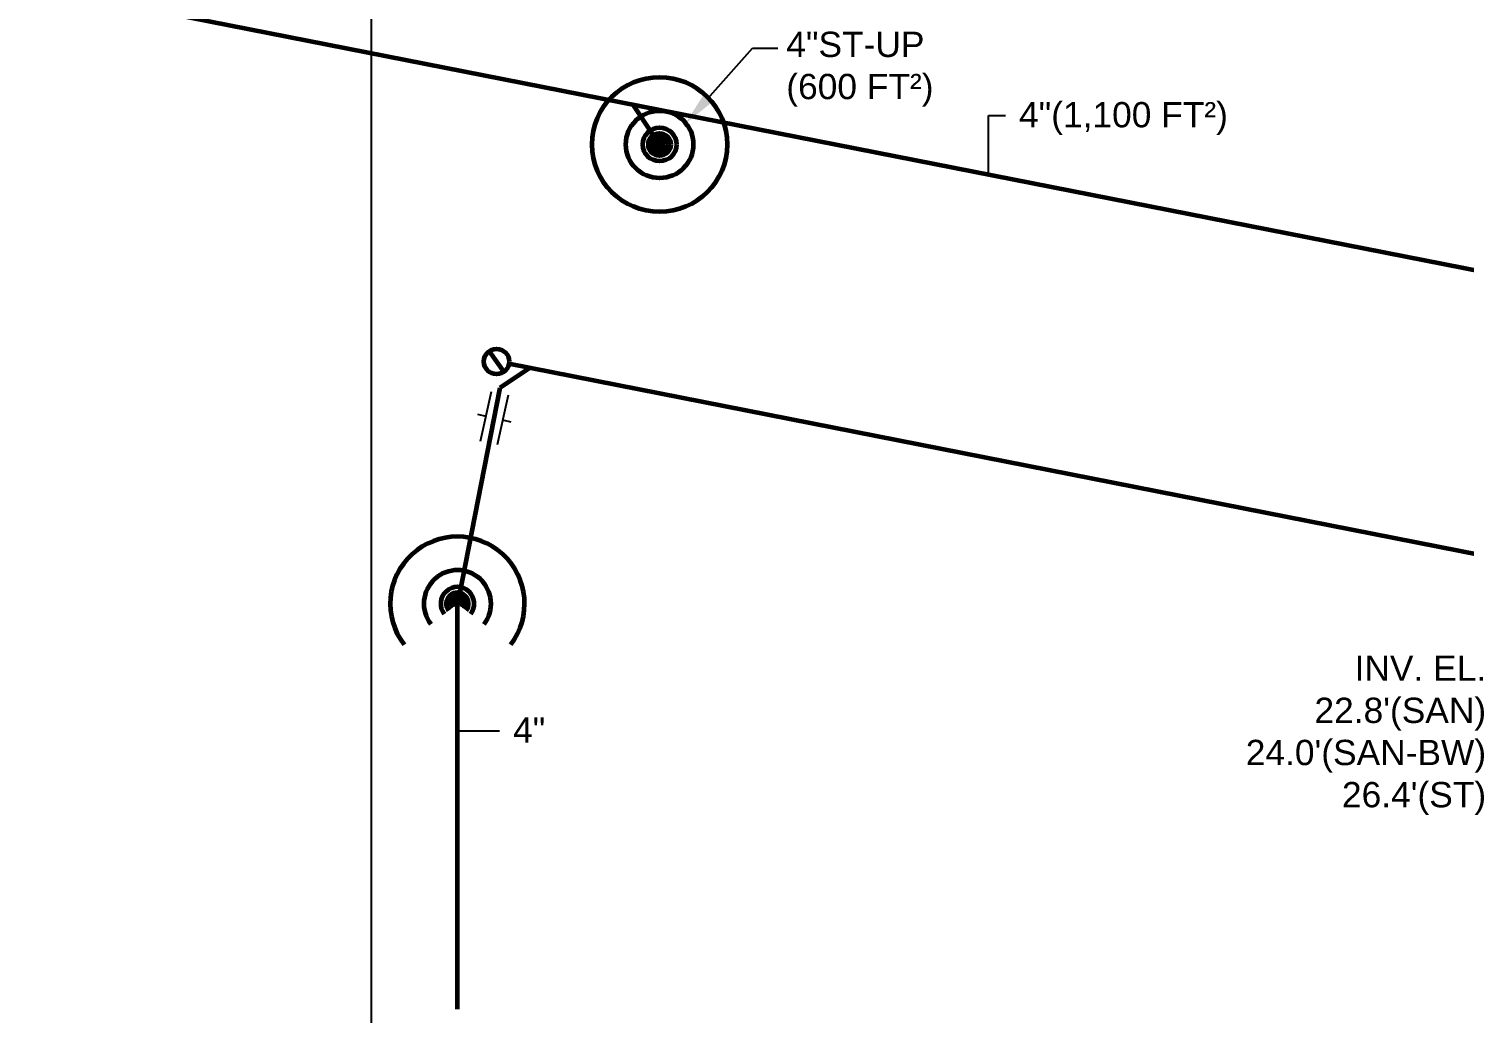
# Model space of a CAD drawing. Extents: x -29500 to 23517, y -2581 to 1886.
# Drawn here: x -1042 to -531, y 786 to 1136 of the extents above; entities that cross this region are included whole.
import ezdxf
from ezdxf import colors
from ezdxf.entities.mleader import LeaderData, LeaderLine
from ezdxf.math import Vec2, Vec3

# ---------------------------------------------------------------- set-up
doc = ezdxf.new("R2010")
doc.units = 0
doc.header["$LTSCALE"] = 36
doc.header["$MEASUREMENT"] = 0
doc.linetypes.add('VENT', pattern=[0.3, 0.2, -0.1])
doc.layers.add('G-ANNO-TEXT', color=70, linetype='Continuous')
doc.layers.add('P-GV-N', color=3, linetype='VENT')
for name, color, linetype, lineweight in [('P-SAN-N', 6, 'Continuous', 60), ('P-SAN-N @ 1 (1)', 6, 'Continuous', 60), ('P-SAN-N @ 1 (2)', 6, 'Continuous', 60), ('P-SAN-N @ 12', 6, 'Continuous', 60), ('P-SAN-N @ 128', 6, 'Continuous', 60), ('P-SAN-N @ 16', 6, 'Continuous', 60), ('P-SAN-N @ 192', 6, 'Continuous', 60), ('P-SAN-N @ 2', 6, 'Continuous', 60), ('P-SAN-N @ 24', 6, 'Continuous', 60), ('P-SAN-N @ 384', 6, 'Continuous', 60), ('P-SAN-N @ 4', 6, 'Continuous', 60), ('P-SAN-N @ 48', 6, 'Continuous', 60), ('P-SAN-N @ 64', 6, 'Continuous', 60), ('P-SAN-N @ 768', 6, 'Continuous', 60), ('P-SAN-N @ 8', 6, 'Continuous', 60), ('P-SAN-N @ 96', 6, 'Continuous', 60), ('P-STRM-N', 2, 'Continuous', 60), ('P-STRM-N @ 1 (1)', 2, 'Continuous', 60), ('P-STRM-N @ 1 (2)', 2, 'Continuous', 60), ('P-STRM-N @ 12', 2, 'Continuous', 60), ('P-STRM-N @ 128', 2, 'Continuous', 60), ('P-STRM-N @ 16', 2, 'Continuous', 60), ('P-STRM-N @ 192', 2, 'Continuous', 60), ('P-STRM-N @ 2', 2, 'Continuous', 60), ('P-STRM-N @ 24', 2, 'Continuous', 60), ('P-STRM-N @ 384', 2, 'Continuous', 60), ('P-STRM-N @ 4', 2, 'Continuous', 60), ('P-STRM-N @ 48', 2, 'Continuous', 60), ('P-STRM-N @ 64', 2, 'Continuous', 60), ('P-STRM-N @ 768', 2, 'Continuous', 60), ('P-STRM-N @ 8', 2, 'Continuous', 60), ('P-STRM-N @ 96', 2, 'Continuous', 60)]:
    doc.layers.add(name, color=color, linetype=linetype, lineweight=lineweight)
doc.styles.add('Arial', font='arial.ttf')
doc.dimstyles.new('Loop096', dxfattribs={"dimscale": 0, "dimtxt": 0.09375, "dimasz": 0.03125, "dimexe": 0.0625, "dimexo": 0.0625, "dimgap": 0.09375, "dimtad": 1, "dimdec": 4, "dimzin": 3, "dimdsep": 46, "dimlunit": 4, "dimtxsty": 'Arial', "dimblk": 'OBLIQUE', "dimcen": 0.09375, "dimdle": 0.0625, "dimclrd": 256, "dimclre": 256, "dimclrt": 256, "dimadec": 4, "dimazin": 0, "dimtfac": 0.8, "dimtdec": 4, "dimtix": 1, "dimtofl": 0, "dimtmove": 1, "dimatfit": 0, "dimldrblk": 'LeaderNoteBlock', "dimfxl": 1, "dimfrac": 1, "dimtolj": 1, "dimtzin": 0, "dimlwd": -1, "dimlwe": -1, "dimarcsym": 0})

# ---------------------------------------------------------------- blocks, each defined once
blk = doc.blocks.new('FLOOR CLEAN OUT')
at = {"color": 7, "linetype": 'Continuous'}
blk.add_line((0.034, -0.0323), (-0.0341, 0.0321), dxfattribs=at)
at = {"linetype": 'Continuous'}
blk.add_circle((0, 0), 0.0469, dxfattribs=at)
blk = doc.blocks.new('A$C75EC5373')
at = {"layer": 'G-ANNO-TEXT'}
for p, q in [((0, 3), (0, 6)), ((-9, 3), (9, 3)), ((9, -3), (-9, -3)), ((0, -3), (0, -6))]:
    blk.add_line(p, q, dxfattribs=at)
blk = doc.blocks.new('*U6')
blk.add_circle((0, 0), 0.03125)
blk = doc.blocks.new('*U1405')
at = {"layer": 'P-STRM-N @ 1 (1)'}
blk.add_blockref('*U6', (-817.07, 1094.86), dxfattribs=at)
at = {"layer": 'P-STRM-N @ 1 (2)'}
blk.add_blockref('*U6', (-817.07, 1094.86), dxfattribs=at)
at = {"layer": 'P-STRM-N @ 12', "xscale": 12, "yscale": 12, "zscale": 12}
blk.add_blockref('*U6', (-817.07, 1094.86), dxfattribs=at)
at = {"layer": 'P-STRM-N @ 128', "xscale": 128, "yscale": 128, "zscale": 128}
blk.add_blockref('*U6', (-817.07, 1094.86), dxfattribs=at)
at = {"layer": 'P-STRM-N @ 16', "xscale": 16, "yscale": 16, "zscale": 16}
blk.add_blockref('*U6', (-817.07, 1094.86), dxfattribs=at)
at = {"layer": 'P-STRM-N @ 192', "xscale": 192, "yscale": 192, "zscale": 192}
blk.add_blockref('*U6', (-817.07, 1094.86), dxfattribs=at)
at = {"layer": 'P-STRM-N @ 2', "xscale": 2, "yscale": 2, "zscale": 2}
blk.add_blockref('*U6', (-817.07, 1094.86), dxfattribs=at)
at = {"layer": 'P-STRM-N @ 24', "xscale": 24, "yscale": 24, "zscale": 24}
blk.add_blockref('*U6', (-817.07, 1094.86), dxfattribs=at)
at = {"layer": 'P-STRM-N @ 384', "xscale": 384, "yscale": 384, "zscale": 384}
blk.add_blockref('*U6', (-817.07, 1094.86), dxfattribs=at)
at = {"layer": 'P-STRM-N @ 4', "xscale": 4, "yscale": 4, "zscale": 4}
blk.add_blockref('*U6', (-817.07, 1094.86), dxfattribs=at)
at = {"layer": 'P-STRM-N @ 48', "xscale": 48, "yscale": 48, "zscale": 48}
blk.add_blockref('*U6', (-817.07, 1094.86), dxfattribs=at)
at = {"layer": 'P-STRM-N @ 64', "xscale": 64, "yscale": 64, "zscale": 64}
blk.add_blockref('*U6', (-817.07, 1094.86), dxfattribs=at)
at = {"layer": 'P-STRM-N @ 768', "xscale": 768, "yscale": 768, "zscale": 768}
blk.add_blockref('*U6', (-817.07, 1094.86), dxfattribs=at)
at = {"layer": 'P-STRM-N @ 8', "xscale": 8, "yscale": 8, "zscale": 8}
blk.add_blockref('*U6', (-817.07, 1094.86), dxfattribs=at)
at = {"layer": 'P-STRM-N @ 96', "xscale": 96, "yscale": 96, "zscale": 96}
blk.add_blockref('*U6', (-817.07, 1094.86), dxfattribs=at)
blk = doc.blocks.new('_Oblique')
at = {"color": 0, "linetype": 'ByBlock', "lineweight": -2}
blk.add_line((-0.5, -0.5), (0.5, 0.5), dxfattribs=at)
blk = doc.blocks.new('LeaderNoteBlock')
blk.add_ellipse((0, 0), major_axis=(1, 0), ratio=0.25, start_param=5.387521, end_param=10.320443)
blk = doc.blocks.new('*U41')
at = {"linetype": 'Continuous'}
blk.add_arc((0, 0), 0.03112, 232.56697, 127.43303, dxfattribs=at)
blk = doc.blocks.new('*U1419')
at = {"layer": 'P-SAN-N @ 1 (1)', "rotation": 89.99999999999999}
blk.add_blockref('*U41', (-889, 931.4), dxfattribs=at)
at = {"layer": 'P-SAN-N @ 1 (2)', "rotation": 89.99999999999999}
blk.add_blockref('*U41', (-889, 931.4), dxfattribs=at)
at = {"layer": 'P-SAN-N @ 12', "xscale": 12, "yscale": 12, "zscale": 12, "rotation": 89.99999999999999}
blk.add_blockref('*U41', (-889, 931.4), dxfattribs=at)
at = {"layer": 'P-SAN-N @ 128', "xscale": 128, "yscale": 128, "zscale": 128, "rotation": 89.99999999999999}
blk.add_blockref('*U41', (-889, 931.4), dxfattribs=at)
at = {"layer": 'P-SAN-N @ 16', "xscale": 16, "yscale": 16, "zscale": 16, "rotation": 89.99999999999999}
blk.add_blockref('*U41', (-889, 931.4), dxfattribs=at)
at = {"layer": 'P-SAN-N @ 192', "xscale": 192, "yscale": 192, "zscale": 192, "rotation": 89.99999999999999}
blk.add_blockref('*U41', (-889, 931.4), dxfattribs=at)
at = {"layer": 'P-SAN-N @ 2', "xscale": 2, "yscale": 2, "zscale": 2, "rotation": 89.99999999999999}
blk.add_blockref('*U41', (-889, 931.4), dxfattribs=at)
at = {"layer": 'P-SAN-N @ 24', "xscale": 24, "yscale": 24, "zscale": 24, "rotation": 89.99999999999999}
blk.add_blockref('*U41', (-889, 931.4), dxfattribs=at)
at = {"layer": 'P-SAN-N @ 384', "xscale": 384, "yscale": 384, "zscale": 384, "rotation": 89.99999999999999}
blk.add_blockref('*U41', (-889, 931.4), dxfattribs=at)
at = {"layer": 'P-SAN-N @ 4', "xscale": 4, "yscale": 4, "zscale": 4, "rotation": 89.99999999999999}
blk.add_blockref('*U41', (-889, 931.4), dxfattribs=at)
at = {"layer": 'P-SAN-N @ 48', "xscale": 48, "yscale": 48, "zscale": 48, "rotation": 89.99999999999999}
blk.add_blockref('*U41', (-889, 931.4), dxfattribs=at)
at = {"layer": 'P-SAN-N @ 64', "xscale": 64, "yscale": 64, "zscale": 64, "rotation": 89.99999999999999}
blk.add_blockref('*U41', (-889, 931.4), dxfattribs=at)
at = {"layer": 'P-SAN-N @ 768', "xscale": 768, "yscale": 768, "zscale": 768, "rotation": 89.99999999999999}
blk.add_blockref('*U41', (-889, 931.4), dxfattribs=at)
at = {"layer": 'P-SAN-N @ 8', "xscale": 8, "yscale": 8, "zscale": 8, "rotation": 89.99999999999999}
blk.add_blockref('*U41', (-889, 931.4), dxfattribs=at)
at = {"layer": 'P-SAN-N @ 96', "xscale": 96, "yscale": 96, "zscale": 96, "rotation": 89.99999999999999}
blk.add_blockref('*U41', (-889, 931.4), dxfattribs=at)

msp = doc.modelspace()

# ---------------------------------------------------------------- linework, layer by layer
at = {"layer": 'DEFPOINTS'}
msp.add_lwpolyline([(-3955.52, -346.49), (-919.52, -346.49), (-919.52, 1885.51), (-3955.52, 1885.51)], close=True, dxfattribs=at)
at = {"layer": 'P-SAN-N'}
for p, q in [((-444.34, 932.82), (-870.67, 1016.74)), ((-863.31, 1015.29), (-873.88, 1008.2)), ((-873.88, 1008.2), (-888.42, 934.33)), ((-889, 787.15), (-889, 931.4))]:
    msp.add_line(p, q, dxfattribs=at)
at = {"layer": 'P-STRM-N'}
for p, q in [((-103.9, 966.7), (-1259.23, 1194.13)), ((-819.44, 1098.38), (-826.53, 1108.95))]:
    msp.add_line(p, q, dxfattribs=at)

# ---------------------------------------------------------------- block references
at = {"layer": 'P-GV-N', "rotation": 77.47119229084849}
msp.add_blockref('A$C75EC5373', (-875.88, 997.45), dxfattribs=at)
at = {"layer": 'P-SAN-N'}
msp.add_blockref('*U1419', (0, 0), dxfattribs=at)
at = {"layer": 'P-SAN-N @ 96', "xscale": 96.00000000000003, "yscale": 96.00000000000003, "zscale": 96.00000000000003, "rotation": 168.8636905688181}
msp.add_blockref('FLOOR CLEAN OUT', (-875.09, 1017.61), dxfattribs=at)
at = {"layer": 'P-STRM-N'}
msp.add_blockref('*U1405', (0, 0), dxfattribs=at)

# ---------------------------------------------------------------- texts
at = {"layer": 'G-ANNO-TEXT', "char_height": 9, "attachment_point": 1, "style": 'Arial'}
for s, width, insert in [('4"(1,100 FT²)', 139.2, (-689.2, 1109.95)), ('4"', 106.2, (-869.2, 890.95))]:
    msp.add_mtext_dynamic_manual_height_columns(s, width=width, gutter_width=45, heights=[0], dxfattribs=dict(at, insert=insert))

# ---------------------------------------------------------------- leaders
at = {"layer": 'G-ANNO-TEXT'}
for points in [[(-700, 1084.15), (-700, 1105.15), (-694, 1105.15)], [(-889, 886.15), (-877, 886.15), (-874, 886.15)]]:
    msp.add_leader(points, dimstyle='Loop096', override={"dimscale": 0}, dxfattribs=at)
ml = msp.add_multileader_mtext('Standard', dxfattribs=at)
ml.set_content('4"ST-UP\\P(600 FT²)', color=256, style='Arial')
ml.set_leader_properties(color=256, linetype='ByLayer', lineweight=-1)
ml.build(insert=Vec2(0, 0))
ml.multileader.update_dxf_attribs({"has_dogleg": 0, "dogleg_length": 0.125, "arrow_head_size": 12, "scale": 96})
ctx = ml.context
ctx.base_point, ctx.scale, ctx.char_height, ctx.arrow_head_size, ctx.landing_gap_size, ctx.plane_origin = Vec3(-775, 1129.15), 96, 9, 12, 3, Vec3(-808, 1102.15)
notes = []
notes.append((ctx, [(0, (1, 1, 0), (-787, 1129.15), (1, 0), 12, [(0, [(-808, 1102.15), (-784, 1129.15)], 0, [])])]))
ctx.mtext.insert, ctx.mtext.flow_direction = Vec3(-772, 1134.98), 5
ml = msp.add_multileader_mtext('Standard', dxfattribs=at)
ml.set_content('HEAT TRACE AND INSULATE TRAP PRIMER LINE, TRAP, AND 10 FEET BEYOND', color=256, style='Arial')
ml.set_leader_properties(color=256, linetype='ByLayer', lineweight=-1)
ml.build(insert=Vec2(0, 0))
ml.multileader.update_dxf_attribs({"has_dogleg": 0, "dogleg_length": 0.125, "arrow_head_size": 12, "scale": 96})
ctx = ml.context
ctx.base_point, ctx.scale, ctx.char_height, ctx.arrow_head_size, ctx.landing_gap_size, ctx.plane_origin = Vec3(-2200, 1015.15), 96, 9, 12, 3, Vec3(-2284, 958.15)
notes.append((ctx, [(0, (1, 1, 0), (-2212, 1015.15), (1, 0), 12, [(0, [(-2290, 946.15), (-2251, 1015.15)], 0, [])])]))
ctx.mtext.insert, ctx.mtext.width, ctx.mtext.flow_direction = Vec3(-2197, 1019.73), 185.7454, 5
ml = msp.add_multileader_mtext('Standard', dxfattribs=at)
ml.set_content("INV. EL.\\P22.8'(SAN)\\P24.0'(SAN-BW)\\P26.4'(ST)", color=256, style='Arial')
ml.set_leader_properties(color=256, linetype='ByLayer', lineweight=-1)
ml.build(insert=Vec2(0, 0))
ml.multileader.update_dxf_attribs({"has_dogleg": 0, "dogleg_length": 0.125, "arrow_head_size": 12, "scale": 96})
ctx = ml.context
ctx.base_point, ctx.scale, ctx.char_height, ctx.arrow_head_size, ctx.landing_gap_size, ctx.plane_origin = Vec3(-610.71, 907.15), 96, 9, 12, 3, Vec3(-472, 892.15)
ctx.text_align_type = 2
notes.append((ctx, [(0, (1, 1, 0), (-508, 907.15), (-1, 0), 12, [(0, [(-472, 892.15), (-508, 907.15)], 0, [])])]))
ctx.mtext.insert, ctx.mtext.alignment, ctx.mtext.flow_direction = Vec3(-523, 912.98), 3, 5
for ctx, leaders in notes:
    for number, flags, end, landing, length, lines in leaders:
        leader = LeaderData()
        leader.index, (leader.has_last_leader_line, leader.has_dogleg_vector, leader.attachment_direction) = number, flags
        leader.last_leader_point, leader.dogleg_vector, leader.dogleg_length = Vec3(end), Vec3(landing), length
        for number, points, colour, breaks in lines:
            line = LeaderLine()
            line.index, line.vertices, line.color, line.breaks = number, Vec3.list(points), colors.encode_raw_color(colour), breaks
            leader.lines.append(line)
        ctx.leaders.append(leader)

doc.saveas('drawing.dxf')
